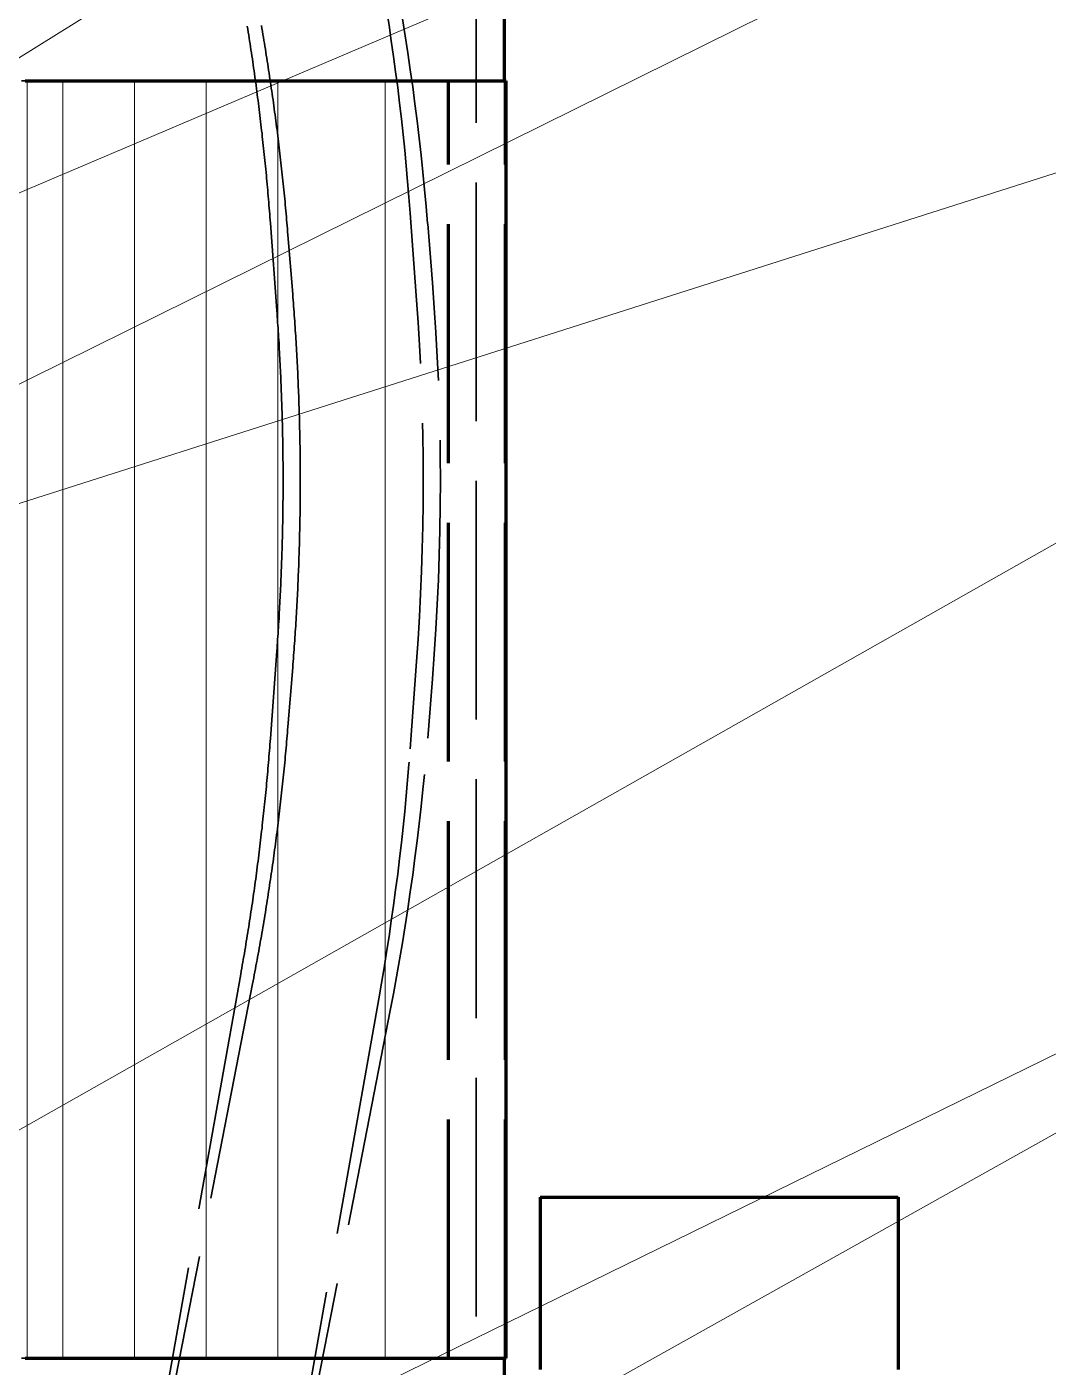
# Model space of a CAD drawing. Header units: millimetres. Extents: x 0 to 2382, y 0 to 420.
# Drawn here: x 170.99 to 188.12, y 248.65 to 271.11 of the extents above; entities that cross this region are included whole.
import ezdxf

# ---------------------------------------------------------------- set-up
doc = ezdxf.new("R2010")
doc.units = ezdxf.units.MM
doc.linetypes.add('IRAM-E-TRAZOS', pattern=[5, 4, -1])
for name, color, linetype, lineweight in [('01-VISIBLE', 7, 'CONTINUOUS', 70), ('02-OCULTA', 4, 'IRAM-E-TRAZOS', 35), ('05-RAYADO', 8, 'CONTINUOUS', 18), ('08-FINA', 5, 'CONTINUOUS', 18)]:
    doc.layers.add(name, color=color, linetype=linetype, lineweight=lineweight)

msp = doc.modelspace()

# ---------------------------------------------------------------- hatches: boundary and pattern name
at = {"layer": '05-RAYADO'}
h = msp.add_hatch(dxfattribs=at)
h.set_pattern_fill('ANSI31', scale=0.94488, angle=45)
h.paths.add_polyline_path([(178.046, 248.799), (178.046, 270.201), (140.954, 270.201), (140.954, 248.799)])
h = msp.add_hatch(dxfattribs=at)
h.set_pattern_fill('ANSI31', scale=0.377953, angle=45)
h.paths.add_polyline_path([(175.276, 248.799), (175.276, 270.201), (143.724, 270.201), (143.724, 248.799)])

# ---------------------------------------------------------------- linework, layer by layer
at = {"layer": '01-VISIBLE'}
for p, q in [((179, 270.201), (179, 297.5)), ((179.03, 248.799), (179.03, 270.201)), ((179.6, 251.5), (185.6, 251.5)), ((179, 235.587), (179, 248.799))]:
    msp.add_line(p, q, dxfattribs=at)
for points in [[(170.968, 270.201), (171.018, 270.201), (171.068, 270.201), (171.118, 270.201), (171.168, 270.201), (171.218, 270.201), (171.268, 270.201), (171.318, 270.201), (171.368, 270.201), (171.418, 270.201), (171.468, 270.201), (171.518, 270.201), (171.568, 270.201), (171.619, 270.201), (171.669, 270.201), (171.719, 270.201), (171.769, 270.201), (171.819, 270.201), (171.869, 270.201), (171.919, 270.201), (171.969, 270.201), (172.019, 270.201), (172.069, 270.201), (172.119, 270.201), (172.169, 270.201), (172.219, 270.201), (172.27, 270.201), (172.32, 270.201), (172.37, 270.201), (172.42, 270.201), (172.47, 270.201), (172.52, 270.201), (172.57, 270.201), (172.62, 270.201), (172.67, 270.201), (172.72, 270.201), (172.77, 270.201), (172.82, 270.201), (172.87, 270.201), (172.921, 270.201), (172.971, 270.201), (173.021, 270.201), (173.071, 270.201), (173.121, 270.201), (173.171, 270.201), (173.221, 270.201), (173.271, 270.201), (173.321, 270.201), (173.371, 270.201), (173.421, 270.201), (173.471, 270.201), (173.521, 270.201), (173.572, 270.201), (173.622, 270.201), (173.672, 270.201), (173.722, 270.201), (173.772, 270.201), (173.822, 270.201), (173.872, 270.201), (173.922, 270.201), (173.972, 270.201), (174.022, 270.201), (174.072, 270.201), (174.122, 270.201), (174.172, 270.201), (174.223, 270.201), (174.273, 270.201), (174.323, 270.201), (174.373, 270.201), (174.423, 270.201), (174.473, 270.201), (174.523, 270.201), (174.573, 270.201), (174.623, 270.201), (174.673, 270.201), (174.723, 270.201), (174.773, 270.201), (174.823, 270.201), (174.874, 270.201), (174.924, 270.201), (174.974, 270.201), (175.024, 270.201), (175.074, 270.201), (175.124, 270.201), (175.174, 270.201), (175.224, 270.201), (175.274, 270.201), (175.324, 270.201), (175.374, 270.201), (175.424, 270.201), (175.474, 270.201), (175.525, 270.201), (175.575, 270.201), (175.625, 270.201), (175.675, 270.201), (175.725, 270.201), (175.775, 270.201), (175.825, 270.201), (175.875, 270.201), (175.925, 270.201), (175.975, 270.201), (176.025, 270.201), (176.075, 270.201), (176.126, 270.201), (176.176, 270.201), (176.226, 270.201), (176.276, 270.201), (176.326, 270.201), (176.376, 270.201), (176.426, 270.201), (176.476, 270.201), (176.526, 270.201), (176.576, 270.201), (176.626, 270.201), (176.676, 270.201), (176.726, 270.201), (176.777, 270.201), (176.827, 270.201), (176.877, 270.201), (176.927, 270.201), (176.977, 270.201), (177.027, 270.201), (177.077, 270.201), (177.127, 270.201), (177.177, 270.201), (177.227, 270.201), (177.277, 270.201), (177.327, 270.201), (177.377, 270.201), (177.428, 270.201), (177.478, 270.201), (177.528, 270.201), (177.578, 270.201), (177.628, 270.201), (177.678, 270.201), (177.728, 270.201), (177.778, 270.201), (177.828, 270.201), (177.878, 270.201), (177.928, 270.201), (177.978, 270.201), (178.028, 270.201), (178.079, 270.201), (178.129, 270.201), (178.179, 270.201), (178.229, 270.201), (178.279, 270.201), (178.329, 270.201), (178.379, 270.201), (178.429, 270.201), (178.479, 270.201), (178.529, 270.201), (178.579, 270.201), (178.629, 270.201), (178.679, 270.201), (178.73, 270.201), (178.78, 270.201), (178.83, 270.201), (178.88, 270.201), (178.93, 270.201), (178.98, 270.201), (179.03, 270.201)], [(179.6, 251.5), (179.6, 251.412), (179.6, 251.325), (179.6, 251.237), (179.6, 251.15), (179.6, 251.062), (179.6, 250.975), (179.6, 250.887), (179.6, 250.8), (179.6, 250.712), (179.6, 250.625), (179.6, 250.537), (179.6, 250.45), (179.6, 250.362), (179.6, 250.275), (179.6, 250.187), (179.6, 250.1), (179.6, 250.012), (179.6, 249.925), (179.6, 249.837), (179.6, 249.75), (179.6, 249.662), (179.6, 249.575), (179.6, 249.487), (179.6, 249.4), (179.6, 249.312), (179.6, 249.225), (179.6, 249.137), (179.6, 249.05), (179.6, 248.962), (179.6, 248.875), (179.6, 248.787), (179.6, 248.7), (179.6, 248.612)], [(185.6, 251.5), (185.6, 251.412), (185.6, 251.325), (185.6, 251.237), (185.6, 251.15), (185.6, 251.062), (185.6, 250.975), (185.6, 250.887), (185.6, 250.8), (185.6, 250.712), (185.6, 250.625), (185.6, 250.537), (185.6, 250.45), (185.6, 250.362), (185.6, 250.275), (185.6, 250.187), (185.6, 250.1), (185.6, 250.012), (185.6, 249.925), (185.6, 249.837), (185.6, 249.75), (185.6, 249.662), (185.6, 249.575), (185.6, 249.487), (185.6, 249.4), (185.6, 249.312), (185.6, 249.225), (185.6, 249.137), (185.6, 249.05), (185.6, 248.962), (185.6, 248.875), (185.6, 248.787), (185.6, 248.7), (185.6, 248.612)], [(170.968, 248.799), (171.018, 248.799), (171.068, 248.799), (171.118, 248.799), (171.168, 248.799), (171.218, 248.799), (171.268, 248.799), (171.318, 248.799), (171.368, 248.799), (171.418, 248.799), (171.468, 248.799), (171.518, 248.799), (171.568, 248.799), (171.619, 248.799), (171.669, 248.799), (171.719, 248.799), (171.769, 248.799), (171.819, 248.799), (171.869, 248.799), (171.919, 248.799), (171.969, 248.799), (172.019, 248.799), (172.069, 248.799), (172.119, 248.799), (172.169, 248.799), (172.219, 248.799), (172.27, 248.799), (172.32, 248.799), (172.37, 248.799), (172.42, 248.799), (172.47, 248.799), (172.52, 248.799), (172.57, 248.799), (172.62, 248.799), (172.67, 248.799), (172.72, 248.799), (172.77, 248.799), (172.82, 248.799), (172.87, 248.799), (172.921, 248.799), (172.971, 248.799), (173.021, 248.799), (173.071, 248.799), (173.121, 248.799), (173.171, 248.799), (173.221, 248.799), (173.271, 248.799), (173.321, 248.799), (173.371, 248.799), (173.421, 248.799), (173.471, 248.799), (173.521, 248.799), (173.572, 248.799), (173.622, 248.799), (173.672, 248.799), (173.722, 248.799), (173.772, 248.799), (173.822, 248.799), (173.872, 248.799), (173.922, 248.799), (173.972, 248.799), (174.022, 248.799), (174.072, 248.799), (174.122, 248.799), (174.172, 248.799), (174.223, 248.799), (174.273, 248.799), (174.323, 248.799), (174.373, 248.799), (174.423, 248.799), (174.473, 248.799), (174.523, 248.799), (174.573, 248.799), (174.623, 248.799), (174.673, 248.799), (174.723, 248.799), (174.773, 248.799), (174.823, 248.799), (174.874, 248.799), (174.924, 248.799), (174.974, 248.799), (175.024, 248.799), (175.074, 248.799), (175.124, 248.799), (175.174, 248.799), (175.224, 248.799), (175.274, 248.799), (175.324, 248.799), (175.374, 248.799), (175.424, 248.799), (175.474, 248.799), (175.525, 248.799), (175.575, 248.799), (175.625, 248.799), (175.675, 248.799), (175.725, 248.799), (175.775, 248.799), (175.825, 248.799), (175.875, 248.799), (175.925, 248.799), (175.975, 248.799), (176.025, 248.799), (176.075, 248.799), (176.126, 248.799), (176.176, 248.799), (176.226, 248.799), (176.276, 248.799), (176.326, 248.799), (176.376, 248.799), (176.426, 248.799), (176.476, 248.799), (176.526, 248.799), (176.576, 248.799), (176.626, 248.799), (176.676, 248.799), (176.726, 248.799), (176.777, 248.799), (176.827, 248.799), (176.877, 248.799), (176.927, 248.799), (176.977, 248.799), (177.027, 248.799), (177.077, 248.799), (177.127, 248.799), (177.177, 248.799), (177.227, 248.799), (177.277, 248.799), (177.327, 248.799), (177.377, 248.799), (177.428, 248.799), (177.478, 248.799), (177.528, 248.799), (177.578, 248.799), (177.628, 248.799), (177.678, 248.799), (177.728, 248.799), (177.778, 248.799), (177.828, 248.799), (177.878, 248.799), (177.928, 248.799), (177.978, 248.799), (178.028, 248.799), (178.079, 248.799), (178.129, 248.799), (178.179, 248.799), (178.229, 248.799), (178.279, 248.799), (178.329, 248.799), (178.379, 248.799), (178.429, 248.799), (178.479, 248.799), (178.529, 248.799), (178.579, 248.799), (178.629, 248.799), (178.679, 248.799), (178.73, 248.799), (178.78, 248.799), (178.83, 248.799), (178.88, 248.799), (178.93, 248.799), (178.98, 248.799), (179.03, 248.799)]]:
    msp.add_lwpolyline(points, dxfattribs=at)
at = {"layer": '02-OCULTA'}
for p, q in [((178.525, 229.5), (178.525, 297.5)), ((178.046, 270.201), (178.074, 270.201)), ((178.046, 248.799), (178.046, 270.201)), ((178.074, 248.799), (178.074, 270.201)), ((179, 248.799), (179, 270.201)), ((179, 248.799), (179, 270.201)), ((177.528, 266.529), (177.421, 267.988)), ((175.185, 266.356), (175.077, 267.815)), ((177.794, 266.816), (177.714, 267.809)), ((175.452, 266.626), (175.371, 267.62)), ((175.077, 259.185), (175.185, 260.644)), ((175.371, 259.38), (175.452, 260.374)), ((177.421, 259.012), (177.528, 260.471)), ((177.714, 259.191), (177.794, 260.184)), ((173.004, 246.378), (174.581, 255.234)), ((173.122, 246.576), (174.779, 255.074)), ((175.318, 245.966), (176.895, 254.822)), ((175.429, 246.126), (177.086, 254.624)), ((178.046, 248.799), (178.074, 248.799))]:
    msp.add_line(p, q, dxfattribs=at)
for points in [[(175.077, 267.815), (175.073, 267.866), (175.07, 267.916), (175.066, 267.966), (175.062, 268.016), (175.058, 268.067), (175.054, 268.117), (175.05, 268.167), (175.045, 268.217), (175.041, 268.268), (175.037, 268.318), (175.032, 268.368), (175.028, 268.418), (175.023, 268.469), (175.019, 268.519), (175.014, 268.569), (175.01, 268.619), (175.005, 268.669), (175, 268.72), (174.995, 268.77), (174.99, 268.82), (174.985, 268.87), (174.98, 268.92), (174.975, 268.97), (174.969, 269.021), (174.964, 269.071), (174.959, 269.121), (174.953, 269.171), (174.948, 269.221), (174.942, 269.271), (174.937, 269.321), (174.931, 269.371), (174.925, 269.422), (174.919, 269.472), (174.913, 269.522), (174.907, 269.572), (174.901, 269.622), (174.895, 269.672), (174.889, 269.722), (174.883, 269.772), (174.877, 269.822), (174.87, 269.872), (174.864, 269.922), (174.857, 269.972), (174.851, 270.022), (174.844, 270.072), (174.838, 270.122), (174.831, 270.172), (174.824, 270.222), (174.817, 270.272), (174.81, 270.322), (174.803, 270.372), (174.796, 270.422), (174.789, 270.472), (174.782, 270.522), (174.775, 270.571), (174.767, 270.621), (174.76, 270.671), (174.752, 270.721), (174.745, 270.771), (174.737, 270.821), (174.73, 270.871), (174.722, 270.92), (174.714, 270.97), (174.706, 271.02), (174.699, 271.07), (174.691, 271.12)], [(175.371, 267.62), (175.367, 267.671), (175.363, 267.721), (175.359, 267.771), (175.355, 267.822), (175.35, 267.872), (175.346, 267.923), (175.341, 267.973), (175.337, 268.023), (175.332, 268.074), (175.327, 268.124), (175.323, 268.174), (175.318, 268.225), (175.313, 268.275), (175.308, 268.325), (175.303, 268.376), (175.298, 268.426), (175.293, 268.476), (175.287, 268.526), (175.282, 268.577), (175.277, 268.627), (175.271, 268.677), (175.266, 268.728), (175.26, 268.778), (175.255, 268.828), (175.249, 268.878), (175.243, 268.929), (175.238, 268.979), (175.232, 269.029), (175.226, 269.079), (175.22, 269.129), (175.214, 269.18), (175.208, 269.23), (175.201, 269.28), (175.195, 269.33), (175.189, 269.38), (175.182, 269.431), (175.176, 269.481), (175.169, 269.531), (175.163, 269.581), (175.156, 269.631), (175.149, 269.681), (175.143, 269.731), (175.136, 269.781), (175.129, 269.832), (175.122, 269.882), (175.115, 269.932), (175.108, 269.982), (175.101, 270.032), (175.093, 270.082), (175.086, 270.132), (175.079, 270.182), (175.071, 270.232), (175.064, 270.282), (175.056, 270.332), (175.048, 270.382), (175.041, 270.432), (175.033, 270.482), (175.025, 270.532), (175.017, 270.582), (175.009, 270.632), (175.001, 270.682), (174.993, 270.732), (174.985, 270.781), (174.977, 270.831), (174.968, 270.881), (174.96, 270.931), (174.952, 270.981), (174.943, 271.031), (174.935, 271.081), (174.926, 271.13)], [(170.908, 270.201), (171.005, 270.201), (171.103, 270.201), (171.2, 270.201), (171.298, 270.201), (171.395, 270.201), (171.493, 270.201), (171.59, 270.201), (171.688, 270.201), (171.785, 270.201), (171.883, 270.201), (171.98, 270.201), (172.078, 270.201), (172.175, 270.201), (172.273, 270.201), (172.37, 270.201), (172.468, 270.201), (172.565, 270.201), (172.663, 270.201), (172.76, 270.201), (172.858, 270.201), (172.955, 270.201), (173.053, 270.201), (173.15, 270.201), (173.248, 270.201), (173.345, 270.201), (173.443, 270.201), (173.54, 270.201), (173.638, 270.201), (173.735, 270.201), (173.833, 270.201), (173.93, 270.201), (174.028, 270.201), (174.125, 270.201), (174.223, 270.201), (174.32, 270.201), (174.418, 270.201), (174.515, 270.201), (174.613, 270.201), (174.71, 270.201), (174.808, 270.201), (174.905, 270.201), (175.003, 270.201), (175.1, 270.201), (175.198, 270.201), (175.295, 270.201), (175.393, 270.201), (175.49, 270.201), (175.588, 270.201), (175.685, 270.201), (175.783, 270.201), (175.88, 270.201), (175.978, 270.201), (176.075, 270.201), (176.173, 270.201), (176.27, 270.201), (176.368, 270.201), (176.465, 270.201), (176.563, 270.201), (176.66, 270.201), (176.758, 270.201), (176.855, 270.201), (176.953, 270.201), (177.05, 270.201), (177.148, 270.201), (177.245, 270.201), (177.343, 270.201), (177.44, 270.201), (177.538, 270.201), (177.635, 270.201), (177.733, 270.201), (177.83, 270.201), (177.928, 270.201), (178.025, 270.201), (178.123, 270.201), (178.22, 270.201), (178.318, 270.201), (178.415, 270.201), (178.513, 270.201), (178.61, 270.201), (178.708, 270.201), (178.805, 270.201), (178.903, 270.201), (179, 270.201)], [(179, 270.201), (178.95, 270.201), (178.9, 270.201), (178.849, 270.201), (178.799, 270.201), (178.749, 270.201), (178.699, 270.201), (178.648, 270.201), (178.598, 270.201), (178.548, 270.201), (178.498, 270.201), (178.447, 270.201), (178.397, 270.201), (178.347, 270.201), (178.297, 270.201), (178.247, 270.201), (178.196, 270.201), (178.146, 270.201), (178.096, 270.201), (178.046, 270.201)], [(179.03, 270.201), (178.98, 270.201), (178.929, 270.201), (178.879, 270.201), (178.829, 270.201), (178.778, 270.201), (178.728, 270.201), (178.678, 270.201), (178.628, 270.201), (178.577, 270.201), (178.527, 270.201), (178.477, 270.201), (178.426, 270.201), (178.376, 270.201), (178.326, 270.201), (178.275, 270.201), (178.225, 270.201), (178.175, 270.201), (178.124, 270.201), (178.074, 270.201)], [(175.452, 260.374), (175.456, 260.424), (175.46, 260.473), (175.464, 260.523), (175.467, 260.573), (175.471, 260.623), (175.475, 260.673), (175.478, 260.723), (175.482, 260.773), (175.485, 260.823), (175.489, 260.873), (175.492, 260.923), (175.495, 260.973), (175.499, 261.023), (175.502, 261.073), (175.505, 261.123), (175.508, 261.173), (175.511, 261.223), (175.514, 261.273), (175.517, 261.323), (175.519, 261.373), (175.522, 261.423), (175.525, 261.473), (175.527, 261.523), (175.53, 261.573), (175.532, 261.623), (175.535, 261.673), (175.537, 261.723), (175.539, 261.773), (175.542, 261.823), (175.544, 261.873), (175.546, 261.923), (175.548, 261.973), (175.55, 262.023), (175.552, 262.073), (175.553, 262.123), (175.555, 262.173), (175.557, 262.223), (175.558, 262.273), (175.56, 262.323), (175.561, 262.373), (175.563, 262.424), (175.564, 262.474), (175.566, 262.524), (175.567, 262.574), (175.568, 262.624), (175.569, 262.674), (175.57, 262.724), (175.571, 262.774), (175.572, 262.824), (175.573, 262.874), (175.574, 262.924), (175.574, 262.974), (175.575, 263.024), (175.575, 263.074), (175.576, 263.124), (175.576, 263.175), (175.577, 263.225), (175.577, 263.275), (175.577, 263.325), (175.578, 263.375), (175.578, 263.425), (175.578, 263.475), (175.578, 263.525), (175.578, 263.575), (175.578, 263.625), (175.577, 263.675), (175.577, 263.725), (175.577, 263.775), (175.576, 263.825), (175.576, 263.876), (175.575, 263.926), (175.575, 263.976), (175.574, 264.026), (175.574, 264.076), (175.573, 264.126), (175.572, 264.176), (175.571, 264.226), (175.57, 264.276), (175.569, 264.326), (175.568, 264.376), (175.567, 264.426), (175.566, 264.476), (175.564, 264.526), (175.563, 264.576), (175.561, 264.627), (175.56, 264.677), (175.558, 264.727), (175.557, 264.777), (175.555, 264.827), (175.553, 264.877), (175.552, 264.927), (175.55, 264.977), (175.548, 265.027), (175.546, 265.077), (175.544, 265.127), (175.542, 265.177), (175.539, 265.227), (175.537, 265.277), (175.535, 265.327), (175.532, 265.377), (175.53, 265.427), (175.527, 265.477), (175.525, 265.527), (175.522, 265.577), (175.519, 265.627), (175.517, 265.677), (175.514, 265.727), (175.511, 265.777), (175.508, 265.827), (175.505, 265.877), (175.502, 265.927), (175.499, 265.977), (175.495, 266.027), (175.492, 266.077), (175.489, 266.127), (175.485, 266.177), (175.482, 266.227), (175.478, 266.277), (175.475, 266.327), (175.471, 266.377), (175.467, 266.427), (175.464, 266.477), (175.46, 266.527), (175.456, 266.576), (175.452, 266.626)], [(175.185, 260.644), (175.189, 260.694), (175.192, 260.744), (175.196, 260.794), (175.199, 260.844), (175.202, 260.894), (175.206, 260.944), (175.209, 260.994), (175.212, 261.044), (175.215, 261.094), (175.219, 261.144), (175.222, 261.194), (175.224, 261.244), (175.227, 261.295), (175.23, 261.345), (175.233, 261.395), (175.236, 261.445), (175.238, 261.495), (175.241, 261.545), (175.243, 261.595), (175.246, 261.645), (175.248, 261.695), (175.25, 261.745), (175.253, 261.795), (175.255, 261.846), (175.257, 261.896), (175.259, 261.946), (175.261, 261.996), (175.263, 262.046), (175.265, 262.096), (175.266, 262.146), (175.268, 262.196), (175.27, 262.246), (175.271, 262.297), (175.273, 262.347), (175.274, 262.397), (175.276, 262.447), (175.277, 262.497), (175.278, 262.547), (175.28, 262.597), (175.281, 262.648), (175.282, 262.698), (175.283, 262.748), (175.284, 262.798), (175.285, 262.848), (175.285, 262.898), (175.286, 262.948), (175.287, 262.999), (175.287, 263.049), (175.288, 263.099), (175.288, 263.149), (175.289, 263.199), (175.289, 263.249), (175.29, 263.299), (175.29, 263.35), (175.29, 263.4), (175.29, 263.45), (175.29, 263.5), (175.29, 263.55), (175.29, 263.6), (175.29, 263.65), (175.29, 263.701), (175.289, 263.751), (175.289, 263.801), (175.288, 263.851), (175.288, 263.901), (175.287, 263.951), (175.287, 264.001), (175.286, 264.052), (175.285, 264.102), (175.285, 264.152), (175.284, 264.202), (175.283, 264.252), (175.282, 264.302), (175.281, 264.352), (175.28, 264.403), (175.278, 264.453), (175.277, 264.503), (175.276, 264.553), (175.274, 264.603), (175.273, 264.653), (175.271, 264.703), (175.27, 264.754), (175.268, 264.804), (175.266, 264.854), (175.265, 264.904), (175.263, 264.954), (175.261, 265.004), (175.259, 265.054), (175.257, 265.104), (175.255, 265.154), (175.253, 265.205), (175.25, 265.255), (175.248, 265.305), (175.246, 265.355), (175.243, 265.405), (175.241, 265.455), (175.238, 265.505), (175.236, 265.555), (175.233, 265.605), (175.23, 265.655), (175.227, 265.705), (175.224, 265.756), (175.222, 265.806), (175.219, 265.856), (175.215, 265.906), (175.212, 265.956), (175.209, 266.006), (175.206, 266.056), (175.202, 266.106), (175.199, 266.156), (175.196, 266.206), (175.192, 266.256), (175.189, 266.306), (175.185, 266.356)], [(174.581, 255.234), (174.59, 255.284), (174.599, 255.333), (174.607, 255.383), (174.616, 255.433), (174.624, 255.482), (174.633, 255.532), (174.641, 255.582), (174.65, 255.631), (174.658, 255.681), (174.666, 255.731), (174.674, 255.781), (174.683, 255.831), (174.691, 255.88), (174.699, 255.93), (174.706, 255.98), (174.714, 256.03), (174.722, 256.08), (174.73, 256.129), (174.737, 256.179), (174.745, 256.229), (174.752, 256.279), (174.76, 256.329), (174.767, 256.379), (174.775, 256.429), (174.782, 256.478), (174.789, 256.528), (174.796, 256.578), (174.803, 256.628), (174.81, 256.678), (174.817, 256.728), (174.824, 256.778), (174.831, 256.828), (174.838, 256.878), (174.844, 256.928), (174.851, 256.978), (174.857, 257.028), (174.864, 257.078), (174.87, 257.128), (174.877, 257.178), (174.883, 257.228), (174.889, 257.278), (174.895, 257.328), (174.901, 257.378), (174.907, 257.428), (174.913, 257.478), (174.919, 257.528), (174.925, 257.578), (174.931, 257.629), (174.937, 257.679), (174.942, 257.729), (174.948, 257.779), (174.953, 257.829), (174.959, 257.879), (174.964, 257.929), (174.969, 257.979), (174.975, 258.03), (174.98, 258.08), (174.985, 258.13), (174.99, 258.18), (174.995, 258.23), (175, 258.28), (175.005, 258.331), (175.01, 258.381), (175.014, 258.431), (175.019, 258.481), (175.023, 258.531), (175.028, 258.582), (175.032, 258.632), (175.037, 258.682), (175.041, 258.732), (175.045, 258.783), (175.05, 258.833), (175.054, 258.883), (175.058, 258.933), (175.062, 258.984), (175.066, 259.034), (175.07, 259.084), (175.073, 259.134), (175.077, 259.185)], [(174.779, 255.074), (174.789, 255.124), (174.799, 255.173), (174.808, 255.223), (174.818, 255.273), (174.827, 255.322), (174.836, 255.372), (174.846, 255.422), (174.855, 255.471), (174.864, 255.521), (174.873, 255.571), (174.882, 255.621), (174.891, 255.67), (174.9, 255.72), (174.909, 255.77), (174.917, 255.82), (174.926, 255.87), (174.935, 255.919), (174.943, 255.969), (174.952, 256.019), (174.96, 256.069), (174.968, 256.119), (174.977, 256.169), (174.985, 256.219), (174.993, 256.268), (175.001, 256.318), (175.009, 256.368), (175.017, 256.418), (175.025, 256.468), (175.033, 256.518), (175.041, 256.568), (175.048, 256.618), (175.056, 256.668), (175.064, 256.718), (175.071, 256.768), (175.079, 256.818), (175.086, 256.868), (175.093, 256.918), (175.101, 256.968), (175.108, 257.018), (175.115, 257.068), (175.122, 257.118), (175.129, 257.168), (175.136, 257.219), (175.143, 257.269), (175.149, 257.319), (175.156, 257.369), (175.163, 257.419), (175.169, 257.469), (175.176, 257.519), (175.182, 257.569), (175.189, 257.62), (175.195, 257.67), (175.201, 257.72), (175.208, 257.77), (175.214, 257.82), (175.22, 257.871), (175.226, 257.921), (175.232, 257.971), (175.238, 258.021), (175.243, 258.071), (175.249, 258.122), (175.255, 258.172), (175.26, 258.222), (175.266, 258.272), (175.271, 258.323), (175.277, 258.373), (175.282, 258.423), (175.287, 258.474), (175.293, 258.524), (175.298, 258.574), (175.303, 258.624), (175.308, 258.675), (175.313, 258.725), (175.318, 258.775), (175.323, 258.826), (175.327, 258.876), (175.332, 258.926), (175.337, 258.977), (175.341, 259.027), (175.346, 259.077), (175.35, 259.128), (175.355, 259.178), (175.359, 259.229), (175.363, 259.279), (175.367, 259.329), (175.371, 259.38)], [(179.6, 248.612), (179.6, 248.7), (179.6, 248.787), (179.6, 248.875), (179.6, 248.962), (179.6, 249.05), (179.6, 249.137), (179.6, 249.225), (179.6, 249.312), (179.6, 249.4), (179.6, 249.487), (179.6, 249.575), (179.6, 249.662), (179.6, 249.75), (179.6, 249.837), (179.6, 249.925), (179.6, 250.012), (179.6, 250.1), (179.6, 250.187), (179.6, 250.275), (179.6, 250.362), (179.6, 250.45), (179.6, 250.537), (179.6, 250.625), (179.6, 250.712), (179.6, 250.8), (179.6, 250.887), (179.6, 250.975), (179.6, 251.062), (179.6, 251.15), (179.6, 251.237), (179.6, 251.325), (179.6, 251.412), (179.6, 251.5)], [(185.6, 248.612), (185.6, 248.7), (185.6, 248.787), (185.6, 248.875), (185.6, 248.962), (185.6, 249.05), (185.6, 249.137), (185.6, 249.225), (185.6, 249.312), (185.6, 249.4), (185.6, 249.487), (185.6, 249.575), (185.6, 249.662), (185.6, 249.75), (185.6, 249.837), (185.6, 249.925), (185.6, 250.012), (185.6, 250.1), (185.6, 250.187), (185.6, 250.275), (185.6, 250.362), (185.6, 250.45), (185.6, 250.537), (185.6, 250.625), (185.6, 250.712), (185.6, 250.8), (185.6, 250.887), (185.6, 250.975), (185.6, 251.062), (185.6, 251.15), (185.6, 251.237), (185.6, 251.325), (185.6, 251.412), (185.6, 251.5)], [(170.908, 248.799), (171.005, 248.799), (171.103, 248.799), (171.2, 248.799), (171.298, 248.799), (171.395, 248.799), (171.493, 248.799), (171.59, 248.799), (171.688, 248.799), (171.785, 248.799), (171.883, 248.799), (171.98, 248.799), (172.078, 248.799), (172.175, 248.799), (172.273, 248.799), (172.37, 248.799), (172.468, 248.799), (172.565, 248.799), (172.663, 248.799), (172.76, 248.799), (172.858, 248.799), (172.955, 248.799), (173.053, 248.799), (173.15, 248.799), (173.248, 248.799), (173.345, 248.799), (173.443, 248.799), (173.54, 248.799), (173.638, 248.799), (173.735, 248.799), (173.833, 248.799), (173.93, 248.799), (174.028, 248.799), (174.125, 248.799), (174.223, 248.799), (174.32, 248.799), (174.418, 248.799), (174.515, 248.799), (174.613, 248.799), (174.71, 248.799), (174.808, 248.799), (174.905, 248.799), (175.003, 248.799), (175.1, 248.799), (175.198, 248.799), (175.295, 248.799), (175.393, 248.799), (175.49, 248.799), (175.588, 248.799), (175.685, 248.799), (175.783, 248.799), (175.88, 248.799), (175.978, 248.799), (176.075, 248.799), (176.173, 248.799), (176.27, 248.799), (176.368, 248.799), (176.465, 248.799), (176.563, 248.799), (176.66, 248.799), (176.758, 248.799), (176.855, 248.799), (176.953, 248.799), (177.05, 248.799), (177.148, 248.799), (177.245, 248.799), (177.343, 248.799), (177.44, 248.799), (177.538, 248.799), (177.635, 248.799), (177.733, 248.799), (177.83, 248.799), (177.928, 248.799), (178.025, 248.799), (178.123, 248.799), (178.22, 248.799), (178.318, 248.799), (178.415, 248.799), (178.513, 248.799), (178.61, 248.799), (178.708, 248.799), (178.805, 248.799), (178.903, 248.799), (179, 248.799)], [(179, 248.799), (178.95, 248.799), (178.9, 248.799), (178.849, 248.799), (178.799, 248.799), (178.749, 248.799), (178.699, 248.799), (178.648, 248.799), (178.598, 248.799), (178.548, 248.799), (178.498, 248.799), (178.447, 248.799), (178.397, 248.799), (178.347, 248.799), (178.297, 248.799), (178.247, 248.799), (178.196, 248.799), (178.146, 248.799), (178.096, 248.799), (178.046, 248.799)], [(179.03, 248.799), (178.98, 248.799), (178.929, 248.799), (178.879, 248.799), (178.829, 248.799), (178.778, 248.799), (178.728, 248.799), (178.678, 248.799), (178.628, 248.799), (178.577, 248.799), (178.527, 248.799), (178.477, 248.799), (178.426, 248.799), (178.376, 248.799), (178.326, 248.799), (178.275, 248.799), (178.225, 248.799), (178.175, 248.799), (178.124, 248.799), (178.074, 248.799)]]:
    msp.add_lwpolyline(points, dxfattribs=at)
for centre, start, end in [((136.672, 264.494), 4.6187, 11.0362), ((136.357, 264.959), 4.2186, 10.0971), ((136.753, 263.5), -4.6187, 4.6187), ((136.465, 263.5), -4.2186, 4.2186), ((136.672, 262.506), -11.0362, -4.6187), ((136.357, 262.041), -10.0971, -4.2186)]:
    msp.add_arc(centre, 41.175, start, end, dxfattribs=at)
at = {"layer": '08-FINA'}
for p, q in [((202.606, 290.383), (159.5, 263.5)), ((212.318, 285.936), (159.5, 263.5)), ((202.415, 280.727), (159.5, 259.5)), ((212.189, 276.286), (159.5, 259.5)), ((202.518, 270.531), (159.5, 246.199)), ((212.408, 265.74), (172.523, 246.199)), ((202.509, 260.548), (159.5, 236.5))]:
    msp.add_line(p, q, dxfattribs=at)

doc.saveas('drawing.dxf')
